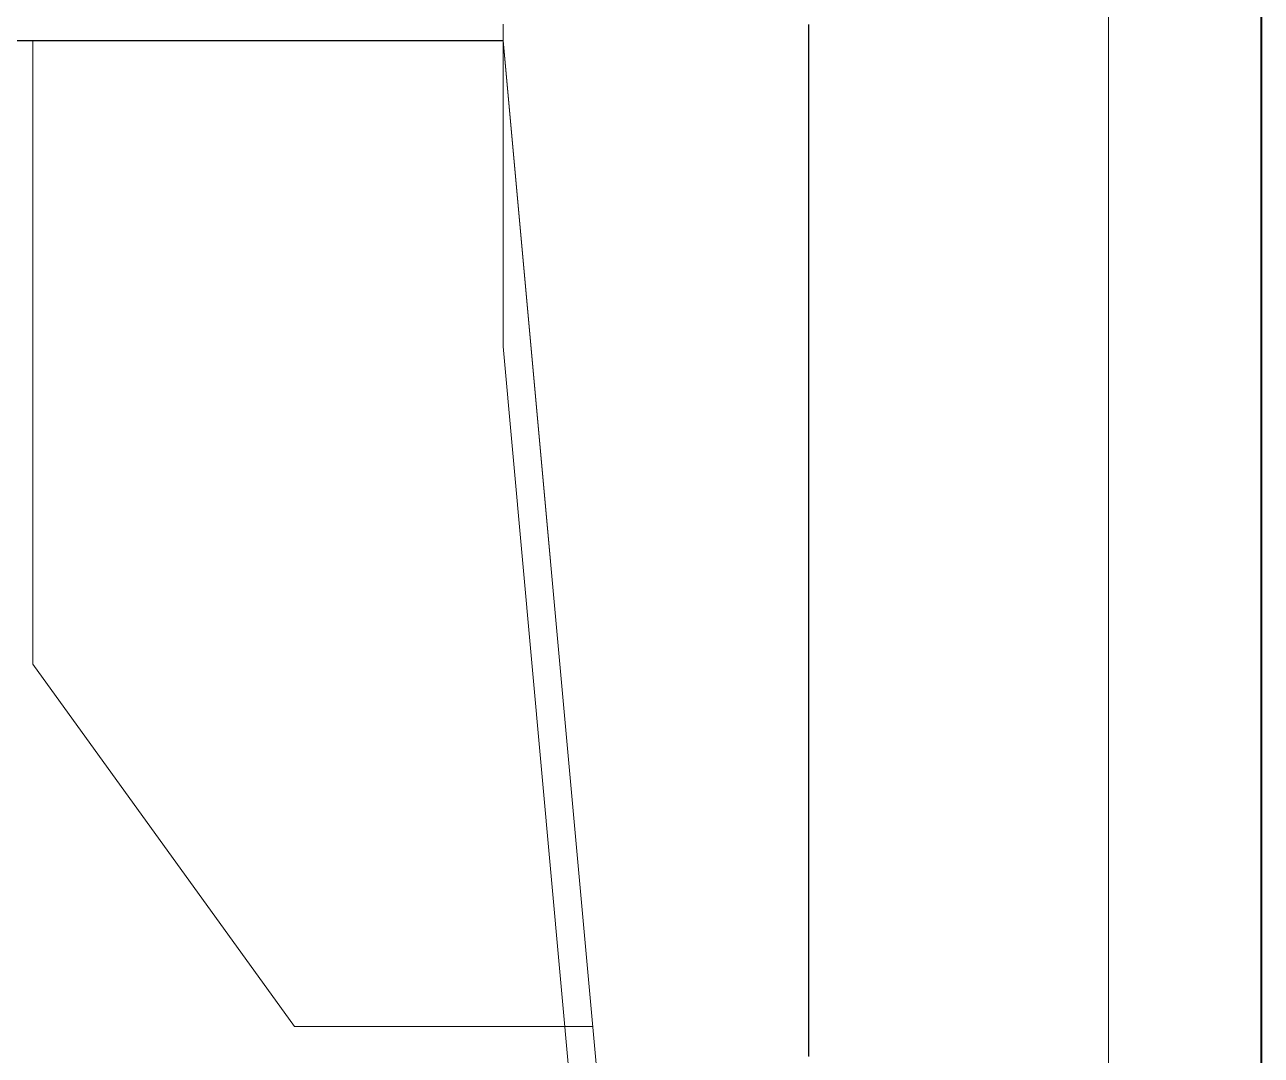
# Model space of a CAD drawing. Extents: x 65572 to 72871, y 30718 to 33858.
# Drawn here: x 65706.455 to 65710.501, y 32290.42 to 32293.792 of the extents above; entities that cross this region are included whole.
import ezdxf

# ---------------------------------------------------------------- set-up
doc = ezdxf.new("R2010")
doc.units = 0
doc.header["$LTSCALE"] = 0.5
doc.header["$MEASUREMENT"] = 0
for name, color, linetype, lineweight in [('Framing', 142, 'CONTINUOUS', 13), ('Layout', 154, 'CONTINUOUS', 5), ('Structure', 7, 'CONTINUOUS', 40)]:
    doc.layers.add(name, color=color, linetype=linetype, lineweight=lineweight)

msp = doc.modelspace()

# ---------------------------------------------------------------- linework, layer by layer
at = {"layer": 'Framing'}
msp.add_line((65710.00134, 32435.914212), (65710.00134, 32239.968035), dxfattribs=at)
at = {"layer": 'Layout', "linetype": 'ByBlock'}
for p, q in [((65708.020239, 32293.739881), (65682.992557, 32293.739881)), ((65708.020239, 32293.740525), (65683.000616, 32293.740525)), ((65706.48091, 32291.699743), (65706.48091, 32293.739881)), ((65708.020239, 32293.740525), (65709.019922, 32282.744013)), ((65709.020244, 32282.739827), (65708.020239, 32293.739881)), ((65708.020239, 32292.738824), (65709.019922, 32281.742312)), ((65707.33703, 32290.514346), (65706.48091, 32291.699743)), ((65708.31347, 32290.514346), (65707.33703, 32290.514346))]:
    msp.add_line(p, q, dxfattribs=at)
for points in [[(65708.020239, 32293.794141), (65708.020239, 32293.789777), (65708.020239, 32293.785414), (65708.020239, 32293.78105), (65708.020239, 32293.776686), (65708.020239, 32293.772322), (65708.020239, 32293.767959), (65708.020239, 32293.763595), (65708.020239, 32293.759231), (65708.020239, 32293.754867), (65708.020239, 32293.750504), (65708.020239, 32293.74614), (65708.020239, 32293.741776), (65708.020239, 32293.737412), (65708.020239, 32293.733048), (65708.020239, 32293.728685), (65708.020239, 32293.724321), (65708.020239, 32293.719957), (65708.020239, 32293.715593), (65708.020239, 32293.71123), (65708.020239, 32293.706866), (65708.020239, 32293.702502), (65708.020239, 32293.698138), (65708.020239, 32293.693775), (65708.020239, 32293.689411), (65708.020239, 32293.685047), (65708.020239, 32293.680683), (65708.020239, 32293.676319), (65708.020239, 32293.671956), (65708.020239, 32293.667592), (65708.020239, 32293.663228), (65708.020239, 32293.658864), (65708.020239, 32293.654501), (65708.020239, 32293.650137), (65708.020239, 32293.646699), (65708.020239, 32293.643416), (65708.020239, 32293.640133), (65708.020239, 32293.636849), (65708.020239, 32293.633566), (65708.020239, 32293.630283), (65708.020239, 32293.626999), (65708.020239, 32293.623716), (65708.020239, 32293.620433), (65708.020239, 32293.617149), (65708.020239, 32293.613866), (65708.020239, 32293.610583), (65708.020239, 32293.607299), (65708.020239, 32293.604016), (65708.020239, 32293.600733), (65708.020239, 32293.597449), (65708.020239, 32293.594166), (65708.020239, 32293.590883), (65708.020239, 32293.587599), (65708.020239, 32293.584316), (65708.020239, 32293.581033), (65708.020239, 32293.577749), (65708.020239, 32293.574466), (65708.020239, 32293.571183), (65708.020239, 32293.567899), (65708.020239, 32293.564616), (65708.020239, 32293.561333), (65708.020239, 32293.558049), (65708.020239, 32293.554766), (65708.020239, 32293.551483), (65708.020239, 32293.548199), (65708.020239, 32293.544916), (65708.020239, 32293.541633), (65708.020239, 32293.538349), (65708.020239, 32293.535066), (65708.020239, 32293.531783), (65708.020239, 32293.529211), (65708.020239, 32293.527173), (65708.020239, 32293.525134), (65708.020239, 32293.523096), (65708.020239, 32293.521058), (65708.020239, 32293.51902), (65708.020239, 32293.516981), (65708.020239, 32293.514943), (65708.020239, 32293.512905), (65708.020239, 32293.510866), (65708.020239, 32293.508828), (65708.020239, 32293.50679), (65708.020239, 32293.504752), (65708.020239, 32293.502713), (65708.020239, 32293.500675), (65708.020239, 32293.498637), (65708.020239, 32293.496599), (65708.020239, 32293.49456), (65708.020239, 32293.492522), (65708.020239, 32293.490484), (65708.020239, 32293.488446), (65708.020239, 32293.486407), (65708.020239, 32293.484369), (65708.020239, 32293.482331), (65708.020239, 32293.480293), (65708.020239, 32293.478254), (65708.020239, 32293.476216), (65708.020239, 32293.474178), (65708.020239, 32293.47214), (65708.020239, 32293.470101), (65708.020239, 32293.468063), (65708.020239, 32293.466025), (65708.020239, 32293.463987), (65708.020239, 32293.461948), (65708.020239, 32293.45991), (65708.020239, 32293.457872), (65708.020239, 32293.456219), (65708.020239, 32293.455528), (65708.020239, 32293.454837), (65708.020239, 32293.454146), (65708.020239, 32293.453455), (65708.020239, 32293.452764), (65708.020239, 32293.452073), (65708.020239, 32293.451382), (65708.020239, 32293.450691), (65708.020239, 32293.45), (65708.020239, 32293.449309), (65708.020239, 32293.448618), (65708.020239, 32293.447927), (65708.020239, 32293.447236), (65708.020239, 32293.446545), (65708.020239, 32293.445854), (65708.020239, 32293.445163), (65708.020239, 32293.444472), (65708.020239, 32293.443781), (65708.020239, 32293.44309), (65708.020239, 32293.442399), (65708.020239, 32293.441708), (65708.020239, 32293.441017), (65708.020239, 32293.440326), (65708.020239, 32293.439635), (65708.020239, 32293.438944), (65708.020239, 32293.438254), (65708.020239, 32293.437563), (65708.020239, 32293.436872), (65708.020239, 32293.436181), (65708.020239, 32293.43549), (65708.020239, 32293.434799), (65708.020239, 32293.434108), (65708.020239, 32293.433417), (65708.020239, 32293.432726), (65708.020239, 32293.432035), (65708.020239, 32293.431344)], [(65708.020239, 32293.740525), (65708.020239, 32293.741214), (65708.020239, 32293.741904), (65708.020239, 32293.742593), (65708.020239, 32293.743282), (65708.020239, 32293.743972), (65708.020239, 32293.744661), (65708.020239, 32293.74535), (65708.020239, 32293.74604), (65708.020239, 32293.746729), (65708.020239, 32293.747419), (65708.020239, 32293.748108), (65708.020239, 32293.748797), (65708.020239, 32293.749487), (65708.020239, 32293.750176), (65708.020239, 32293.750866), (65708.020239, 32293.751555), (65708.020239, 32293.752244), (65708.020239, 32293.752934), (65708.020239, 32293.753623), (65708.020239, 32293.754312), (65708.020239, 32293.755002), (65708.020239, 32293.755691), (65708.020239, 32293.756381), (65708.020239, 32293.75707), (65708.020239, 32293.757759), (65708.020239, 32293.758449), (65708.020239, 32293.759138), (65708.020239, 32293.759828), (65708.020239, 32293.760517), (65708.020239, 32293.761206), (65708.020239, 32293.761896), (65708.020239, 32293.762585), (65708.020239, 32293.763275), (65708.020239, 32293.763964), (65708.020239, 32293.764653), (65708.020239, 32293.765343), (65708.020239, 32293.766896), (65708.020239, 32293.76893), (65708.020239, 32293.770963), (65708.020239, 32293.772997), (65708.020239, 32293.775031), (65708.020239, 32293.777064), (65708.020239, 32293.779098), (65708.020239, 32293.781131), (65708.020239, 32293.783165), (65708.020239, 32293.785199), (65708.020239, 32293.787232), (65708.020239, 32293.789266), (65708.020239, 32293.791299), (65708.020239, 32293.793333)], [(65709.019922, 32290.417311), (65709.019922, 32290.423133), (65709.019922, 32290.428955), (65709.019922, 32290.434777), (65709.019922, 32290.440599), (65709.019922, 32290.446421), (65709.019922, 32290.452244), (65709.019922, 32290.458066), (65709.019922, 32290.463888), (65709.019922, 32290.46971), (65709.019922, 32290.475532), (65709.019922, 32290.481354), (65709.019922, 32290.487176), (65709.019922, 32290.492999), (65709.019922, 32290.498821), (65709.019922, 32290.504643), (65709.019922, 32290.510465), (65709.019922, 32290.516287), (65709.019922, 32290.522109), (65709.019922, 32290.527932), (65709.019922, 32290.533754), (65709.019922, 32290.539576), (65709.019922, 32290.545398), (65709.019922, 32290.55122), (65709.019922, 32290.557042), (65709.019922, 32290.562864), (65709.019922, 32290.568687), (65709.019922, 32290.574509), (65709.019922, 32290.580331), (65709.019922, 32290.586153), (65709.019922, 32290.591975), (65709.019922, 32290.597797), (65709.019922, 32290.60362), (65709.019922, 32290.609442), (65709.019922, 32290.615264), (65709.019922, 32290.621086), (65709.019922, 32290.626908), (65709.019922, 32290.63273), (65709.019922, 32290.638553), (65709.019922, 32290.644375), (65709.019922, 32290.650197), (65709.019922, 32290.656019), (65709.019922, 32290.661841), (65709.019922, 32290.667663), (65709.019922, 32290.673485), (65709.019922, 32290.679308), (65709.019922, 32290.68513), (65709.019922, 32290.690952), (65709.019922, 32290.696774), (65709.019922, 32290.702596), (65709.019922, 32290.708418), (65709.019922, 32290.714241), (65709.019922, 32290.720063), (65709.019922, 32290.725885), (65709.019922, 32290.731707), (65709.019922, 32290.737529), (65709.019922, 32290.743351), (65709.019922, 32290.749174), (65709.019922, 32290.754996), (65709.019922, 32290.760818), (65709.019922, 32290.76664), (65709.019922, 32290.772462), (65709.019922, 32290.778284), (65709.019922, 32290.784106), (65709.019922, 32290.789929), (65709.019922, 32290.795751), (65709.019922, 32290.801573), (65709.019922, 32290.807395), (65709.019922, 32290.813217), (65709.019922, 32290.819039), (65709.019922, 32290.824862), (65709.019922, 32290.830684), (65709.019922, 32290.836506), (65709.019922, 32290.842328), (65709.019922, 32290.84815), (65709.019922, 32290.853972), (65709.019922, 32290.859795), (65709.019922, 32290.865617), (65709.019922, 32290.871439), (65709.019922, 32290.877261), (65709.019922, 32290.883083), (65709.019922, 32290.888905), (65709.019922, 32290.894727), (65709.019922, 32290.90055), (65709.019922, 32290.906372), (65709.019922, 32290.912194), (65709.019922, 32290.918016), (65709.019922, 32290.923838), (65709.019922, 32290.92966), (65709.019922, 32290.935483), (65709.019922, 32290.941305), (65709.019922, 32290.947127), (65709.019922, 32290.952949), (65709.019922, 32290.958771), (65709.019922, 32290.964593), (65709.019922, 32290.970415), (65709.019922, 32290.976238), (65709.019922, 32290.98206), (65709.019922, 32290.987882), (65709.019922, 32290.993704), (65709.019922, 32290.999526), (65709.019922, 32291.005348), (65709.019922, 32291.011171), (65709.019922, 32291.016993), (65709.019922, 32291.022815), (65709.019922, 32291.028637), (65709.019922, 32291.034459), (65709.019922, 32291.040281), (65709.019922, 32291.046104), (65709.019922, 32291.051926), (65709.019922, 32291.057748), (65709.019922, 32291.06357), (65709.019922, 32291.069392), (65709.019922, 32291.075214), (65709.019922, 32291.081036), (65709.019922, 32291.086859), (65709.019922, 32291.092681), (65709.019922, 32291.098503), (65709.019922, 32291.104325), (65709.019922, 32291.110147), (65709.019922, 32291.115969), (65709.019922, 32291.121792), (65709.019922, 32291.127614), (65709.019922, 32291.133436), (65709.019922, 32291.139258), (65709.019922, 32291.14508), (65709.019922, 32291.150902), (65709.019922, 32291.156725), (65709.019922, 32291.162547), (65709.019922, 32291.168369), (65709.019922, 32291.174191), (65709.019922, 32291.180013), (65709.019922, 32291.185835), (65709.019922, 32291.191657), (65709.019922, 32291.19748), (65709.019922, 32291.203302), (65709.019922, 32291.209124), (65709.019922, 32291.214946), (65709.019922, 32291.220768), (65709.019922, 32291.22659), (65709.019922, 32291.232413), (65709.019922, 32291.238235), (65709.019922, 32291.244057), (65709.019922, 32291.249879), (65709.019922, 32291.255701), (65709.019922, 32291.261523), (65709.019922, 32291.267345), (65709.019922, 32291.273168), (65709.019922, 32291.27899), (65709.019922, 32291.284812), (65709.019922, 32291.290634), (65709.019922, 32291.296456), (65709.019922, 32291.302278), (65709.019922, 32291.308101), (65709.019922, 32291.313923), (65709.019922, 32291.319745), (65709.019922, 32291.325567), (65709.019922, 32291.331389), (65709.019922, 32291.337211), (65709.019922, 32291.343034), (65709.019922, 32291.348856), (65709.019922, 32291.354678), (65709.019922, 32291.3605), (65709.019922, 32291.366322), (65709.019922, 32291.372144), (65709.019922, 32291.377966), (65709.019922, 32291.383789), (65709.019922, 32291.389611), (65709.019922, 32291.395433), (65709.019922, 32291.401255), (65709.019922, 32291.407077), (65709.019922, 32291.412899), (65709.019922, 32291.418722), (65709.019922, 32291.424544), (65709.019922, 32291.430366), (65709.019922, 32291.436188), (65709.019922, 32291.44201), (65709.019922, 32291.447832), (65709.019922, 32291.453655), (65709.019922, 32291.459477), (65709.019922, 32291.465299), (65709.019922, 32291.471121), (65709.019922, 32291.476943), (65709.019922, 32291.482765), (65709.019922, 32291.488587), (65709.019922, 32291.49441), (65709.019922, 32291.500232), (65709.019922, 32291.506054), (65709.019922, 32291.511876), (65709.019922, 32291.517698), (65709.019922, 32291.52352), (65709.019922, 32291.529343), (65709.019922, 32291.535165), (65709.019922, 32291.540987), (65709.019922, 32291.546809), (65709.019922, 32291.552631), (65709.019922, 32291.558453), (65709.019922, 32291.564276), (65709.019922, 32291.570098), (65709.019922, 32291.57592), (65709.019922, 32291.581742), (65709.019922, 32291.587564), (65709.019922, 32291.593386), (65709.019922, 32291.599208), (65709.019922, 32291.605031), (65709.019922, 32291.610853), (65709.019922, 32291.616675), (65709.019922, 32291.622497), (65709.019922, 32291.628319), (65709.019922, 32291.634141), (65709.019922, 32291.639964), (65709.019922, 32291.645786), (65709.019922, 32291.651608), (65709.019922, 32291.65743), (65709.019922, 32291.663252), (65709.019922, 32291.669074), (65709.019922, 32291.674896), (65709.019922, 32291.680719), (65709.019922, 32291.686541), (65709.019922, 32291.692363), (65709.019922, 32291.698185), (65709.019922, 32291.704007), (65709.019922, 32291.709829), (65709.019922, 32291.715652), (65709.019922, 32291.721474), (65709.019922, 32291.727296), (65709.019922, 32291.733118), (65709.019922, 32291.73894), (65709.019922, 32291.744762), (65709.019922, 32291.750585), (65709.019922, 32291.756407), (65709.019922, 32291.762229), (65709.019922, 32291.768051), (65709.019922, 32291.773873), (65709.019922, 32291.779695), (65709.019922, 32291.785517), (65709.019922, 32291.79134), (65709.019922, 32291.797162), (65709.019922, 32291.802984), (65709.019922, 32291.808806), (65709.019922, 32291.814628), (65709.019922, 32291.82045), (65709.019922, 32291.826273), (65709.019922, 32291.832095), (65709.019922, 32291.837917), (65709.019922, 32291.843739), (65709.019922, 32291.849561), (65709.019922, 32291.855383), (65709.019922, 32291.861206), (65709.019922, 32291.867028), (65709.019922, 32291.87285), (65709.019922, 32291.878672), (65709.019922, 32291.884494), (65709.019922, 32291.890316), (65709.019922, 32291.896138), (65709.019922, 32291.901961), (65709.019922, 32291.907783), (65709.019922, 32291.913605), (65709.019922, 32291.919427), (65709.019922, 32291.925249), (65709.019922, 32291.931071), (65709.019922, 32291.936894), (65709.019922, 32291.942716), (65709.019922, 32291.948538), (65709.019922, 32291.95436), (65709.019922, 32291.960182), (65709.019922, 32291.966004), (65709.019922, 32291.971827), (65709.019922, 32291.977649), (65709.019922, 32291.983471), (65709.019922, 32291.989293), (65709.019922, 32291.995115), (65709.019922, 32292.000937), (65709.019922, 32292.006759), (65709.019922, 32292.012582), (65709.019922, 32292.018404), (65709.019922, 32292.024226), (65709.019922, 32292.030048), (65709.019922, 32292.03587), (65709.019922, 32292.041692), (65709.019922, 32292.047515), (65709.019922, 32292.053337), (65709.019922, 32292.059159), (65709.019922, 32292.064981), (65709.019922, 32292.070803), (65709.019922, 32292.076933), (65709.019922, 32292.083062), (65709.019922, 32292.089192), (65709.019922, 32292.095321), (65709.019922, 32292.101451), (65709.019922, 32292.10758), (65709.019922, 32292.11371), (65709.019922, 32292.119839), (65709.019922, 32292.125969), (65709.019922, 32292.132098), (65709.019922, 32292.138228), (65709.019922, 32292.144357), (65709.019922, 32292.150487), (65709.019922, 32292.156616), (65709.019922, 32292.162746), (65709.019922, 32292.168875), (65709.019922, 32292.175005), (65709.019922, 32292.181134), (65709.019922, 32292.187264), (65709.019922, 32292.193394), (65709.019922, 32292.199523), (65709.019922, 32292.205653), (65709.019922, 32292.211782), (65709.019922, 32292.217912), (65709.019922, 32292.224041), (65709.019922, 32292.230171), (65709.019922, 32292.2363), (65709.019922, 32292.24243), (65709.019922, 32292.248559), (65709.019922, 32292.254689), (65709.019922, 32292.260818), (65709.019922, 32292.266948), (65709.019922, 32292.273077), (65709.019922, 32292.279207), (65709.019922, 32292.285336), (65709.019922, 32292.291466), (65709.019922, 32292.297595), (65709.019922, 32292.303725), (65709.019922, 32292.309854), (65709.019922, 32292.315984), (65709.019922, 32292.322113), (65709.019922, 32292.328243), (65709.019922, 32292.334372), (65709.019922, 32292.340502), (65709.019922, 32292.346631), (65709.019922, 32292.352761), (65709.019922, 32292.35889), (65709.019922, 32292.36502), (65709.019922, 32292.371149), (65709.019922, 32292.377279), (65709.019922, 32292.383409), (65709.019922, 32292.389538), (65709.019922, 32292.395668), (65709.019922, 32292.401797), (65709.019922, 32292.407927), (65709.019922, 32292.414056), (65709.019922, 32292.420186), (65709.019922, 32292.426315), (65709.019922, 32292.432445), (65709.019922, 32292.438574), (65709.019922, 32292.444704), (65709.019922, 32292.450833), (65709.019922, 32292.456963), (65709.019922, 32292.463092), (65709.019922, 32292.469222), (65709.019922, 32292.475351), (65709.019922, 32292.481481), (65709.019922, 32292.48761), (65709.019922, 32292.49374), (65709.019922, 32292.499869), (65709.019922, 32292.505999), (65709.019922, 32292.512128), (65709.019922, 32292.518258), (65709.019922, 32292.524387), (65709.019922, 32292.530517), (65709.019922, 32292.536646), (65709.019922, 32292.542776), (65709.019922, 32292.548905), (65709.019922, 32292.555035), (65709.019922, 32292.561165), (65709.019922, 32292.567294), (65709.019922, 32292.573424), (65709.019922, 32292.579553), (65709.019922, 32292.585683), (65709.019922, 32292.591812), (65709.019922, 32292.597942), (65709.019922, 32292.604071), (65709.019922, 32292.610201), (65709.019922, 32292.61633), (65709.019922, 32292.62246), (65709.019922, 32292.628589), (65709.019922, 32292.634719), (65709.019922, 32292.640848), (65709.019922, 32292.646978), (65709.019922, 32292.653107), (65709.019922, 32292.659237), (65709.019922, 32292.665366), (65709.019922, 32292.671496), (65709.019922, 32292.677625), (65709.019922, 32292.683755), (65709.019922, 32292.689884), (65709.019922, 32292.696014), (65709.019922, 32292.702143), (65709.019922, 32292.708273), (65709.019922, 32292.714402), (65709.019922, 32292.720532), (65709.019922, 32292.726661), (65709.019922, 32292.732791), (65709.019922, 32292.73892), (65709.019922, 32292.74505), (65709.019922, 32292.75118), (65709.019922, 32292.757309), (65709.019922, 32292.763439), (65709.019922, 32292.769568), (65709.019922, 32292.775698), (65709.019922, 32292.781827), (65709.019922, 32292.787957), (65709.019922, 32292.794086), (65709.019922, 32292.800216), (65709.019922, 32292.806345), (65709.019922, 32292.812475), (65709.019922, 32292.818604), (65709.019922, 32292.824734), (65709.019922, 32292.830863), (65709.019922, 32292.836993), (65709.019922, 32292.843122), (65709.019922, 32292.849252), (65709.019922, 32292.855381), (65709.019922, 32292.861511), (65709.019922, 32292.86764), (65709.019922, 32292.87377), (65709.019922, 32292.879899), (65709.019922, 32292.886029), (65709.019922, 32292.892158), (65709.019922, 32292.898288), (65709.019922, 32292.904417), (65709.019922, 32292.910547), (65709.019922, 32292.916676), (65709.019922, 32292.922806), (65709.019922, 32292.928935), (65709.019922, 32292.935065), (65709.019922, 32292.941195), (65709.019922, 32292.947324), (65709.019922, 32292.953454), (65709.019922, 32292.959583), (65709.019922, 32292.965713), (65709.019922, 32292.971842), (65709.019922, 32292.977972), (65709.019922, 32292.984101), (65709.019922, 32292.990231), (65709.019922, 32292.99636), (65709.019922, 32293.00249), (65709.019922, 32293.008619), (65709.019922, 32293.014749), (65709.019922, 32293.020878), (65709.019922, 32293.027008), (65709.019922, 32293.033137), (65709.019922, 32293.039267), (65709.019922, 32293.045396), (65709.019922, 32293.051526), (65709.019922, 32293.057655), (65709.019922, 32293.063785), (65709.019922, 32293.069914), (65709.019922, 32293.076044), (65709.019922, 32293.082173), (65709.019922, 32293.088303), (65709.019922, 32293.094432), (65709.019922, 32293.100562), (65709.019922, 32293.106691), (65709.019922, 32293.112821), (65709.019922, 32293.118951), (65709.019922, 32293.12508), (65709.019922, 32293.13121), (65709.019922, 32293.137339), (65709.019922, 32293.143469), (65709.019922, 32293.149598), (65709.019922, 32293.155728), (65709.019922, 32293.161857), (65709.019922, 32293.167987), (65709.019922, 32293.174116), (65709.019922, 32293.180246), (65709.019922, 32293.186375), (65709.019922, 32293.192505), (65709.019922, 32293.198634), (65709.019922, 32293.204764), (65709.019922, 32293.210893), (65709.019922, 32293.217023), (65709.019922, 32293.223152), (65709.019922, 32293.229282), (65709.019922, 32293.235411), (65709.019922, 32293.241541), (65709.019922, 32293.24767), (65709.019922, 32293.2538), (65709.019922, 32293.259929), (65709.019922, 32293.266059), (65709.019922, 32293.272188), (65709.019922, 32293.278318), (65709.019922, 32293.284447), (65709.019922, 32293.290577), (65709.019922, 32293.296706), (65709.019922, 32293.302836), (65709.019922, 32293.308966), (65709.019922, 32293.315095), (65709.019922, 32293.321225), (65709.019922, 32293.327354), (65709.019922, 32293.333484), (65709.019922, 32293.339613), (65709.019922, 32293.345743), (65709.019922, 32293.351872), (65709.019922, 32293.358002), (65709.019922, 32293.364131), (65709.019922, 32293.370261), (65709.019922, 32293.37639), (65709.019922, 32293.38252), (65709.019922, 32293.388649), (65709.019922, 32293.394779), (65709.019922, 32293.400908), (65709.019922, 32293.407038), (65709.019922, 32293.413167), (65709.019922, 32293.419297), (65709.019922, 32293.425426), (65709.019922, 32293.431556), (65709.019922, 32293.437685), (65709.019922, 32293.443815), (65709.019922, 32293.449944), (65709.019922, 32293.456074), (65709.019922, 32293.462203), (65709.019922, 32293.468333), (65709.019922, 32293.474462), (65709.019922, 32293.480592), (65709.019922, 32293.486722), (65709.019922, 32293.492851), (65709.019922, 32293.498981), (65709.019922, 32293.50511), (65709.019922, 32293.51124), (65709.019922, 32293.517369), (65709.019922, 32293.523499), (65709.019922, 32293.529628), (65709.019922, 32293.535758), (65709.019922, 32293.541887), (65709.019922, 32293.548017), (65709.019922, 32293.554146), (65709.019922, 32293.560276), (65709.019922, 32293.566405), (65709.019922, 32293.572535), (65709.019922, 32293.578664), (65709.019922, 32293.584794), (65709.019922, 32293.590923), (65709.019922, 32293.597053), (65709.019922, 32293.603182), (65709.019922, 32293.609312), (65709.019922, 32293.615441), (65709.019922, 32293.621571), (65709.019922, 32293.6277), (65709.019922, 32293.63383), (65709.019922, 32293.639959), (65709.019922, 32293.646089), (65709.019922, 32293.652218), (65709.019922, 32293.658348), (65709.019922, 32293.664477), (65709.019922, 32293.670607), (65709.019922, 32293.676737), (65709.019922, 32293.682866), (65709.019922, 32293.688996), (65709.019922, 32293.695125), (65709.019922, 32293.701255), (65709.019922, 32293.707384), (65709.019922, 32293.713514), (65709.019922, 32293.719643), (65709.019922, 32293.725773), (65709.019922, 32293.731902), (65709.019922, 32293.738032), (65709.019922, 32293.744161), (65709.019922, 32293.750291), (65709.019922, 32293.75642), (65709.019922, 32293.76255), (65709.019922, 32293.768679), (65709.019922, 32293.774809), (65709.019922, 32293.780938), (65709.019922, 32293.787068), (65709.019922, 32293.793197)], [(65708.020239, 32292.738824), (65708.020239, 32292.73917), (65708.020239, 32292.739516), (65708.020239, 32292.739862), (65708.020239, 32292.740208), (65708.020239, 32292.740554), (65708.020239, 32292.7409), (65708.020239, 32292.741246), (65708.020239, 32292.741592), (65708.020239, 32292.741938), (65708.020239, 32292.742284), (65708.020239, 32292.74263), (65708.020239, 32292.742976), (65708.020239, 32292.743322), (65708.020239, 32292.743668), (65708.020239, 32292.744014), (65708.020239, 32292.74436), (65708.020239, 32292.744706), (65708.020239, 32292.745052), (65708.020239, 32292.745938), (65708.020239, 32292.746972), (65708.020239, 32292.748005), (65708.020239, 32292.749039), (65708.020239, 32292.750073), (65708.020239, 32292.751106), (65708.020239, 32292.75214), (65708.020239, 32292.753173), (65708.020239, 32292.754207), (65708.020239, 32292.755241), (65708.020239, 32292.756274), (65708.020239, 32292.757308), (65708.020239, 32292.758341), (65708.020239, 32292.759375), (65708.020239, 32292.760409), (65708.020239, 32292.761442), (65708.020239, 32292.762476), (65708.020239, 32292.763509), (65708.020239, 32292.764929), (65708.020239, 32292.766637), (65708.020239, 32292.768345), (65708.020239, 32292.770053), (65708.020239, 32292.771761), (65708.020239, 32292.773469), (65708.020239, 32292.775178), (65708.020239, 32292.776886), (65708.020239, 32292.778594), (65708.020239, 32292.780302), (65708.020239, 32292.78201), (65708.020239, 32292.783719), (65708.020239, 32292.785427), (65708.020239, 32292.787135), (65708.020239, 32292.788843), (65708.020239, 32292.790551), (65708.020239, 32292.79226), (65708.020239, 32292.793968), (65708.020239, 32292.795909), (65708.020239, 32292.79827), (65708.020239, 32292.800632), (65708.020239, 32292.802993), (65708.020239, 32292.805354), (65708.020239, 32292.807715), (65708.020239, 32292.810077), (65708.020239, 32292.812438), (65708.020239, 32292.814799), (65708.020239, 32292.81716), (65708.020239, 32292.819522), (65708.020239, 32292.821883), (65708.020239, 32292.824244), (65708.020239, 32292.826605), (65708.020239, 32292.828966), (65708.020239, 32292.831328), (65708.020239, 32292.833689), (65708.020239, 32292.83605), (65708.020239, 32292.8385), (65708.020239, 32292.841485), (65708.020239, 32292.84447), (65708.020239, 32292.847454), (65708.020239, 32292.850439), (65708.020239, 32292.853423), (65708.020239, 32292.856408), (65708.020239, 32292.859392), (65708.020239, 32292.862377), (65708.020239, 32292.865361), (65708.020239, 32292.868346), (65708.020239, 32292.87133), (65708.020239, 32292.874315), (65708.020239, 32292.877299), (65708.020239, 32292.880284), (65708.020239, 32292.883268), (65708.020239, 32292.886253), (65708.020239, 32292.889237), (65708.020239, 32292.892222), (65708.020239, 32292.89575), (65708.020239, 32292.89932), (65708.020239, 32292.90289), (65708.020239, 32292.906461), (65708.020239, 32292.910031), (65708.020239, 32292.913601), (65708.020239, 32292.917171), (65708.020239, 32292.920741), (65708.020239, 32292.924311), (65708.020239, 32292.927882), (65708.020239, 32292.931452), (65708.020239, 32292.935022), (65708.020239, 32292.938592), (65708.020239, 32292.942162), (65708.020239, 32292.945732), (65708.020239, 32292.949303), (65708.020239, 32292.952873), (65708.020239, 32292.956443), (65708.020239, 32292.960399), (65708.020239, 32292.96451), (65708.020239, 32292.968621), (65708.020239, 32292.972732), (65708.020239, 32292.976842), (65708.020239, 32292.980953), (65708.020239, 32292.985064), (65708.020239, 32292.989175), (65708.020239, 32292.993286), (65708.020239, 32292.997396), (65708.020239, 32293.001507), (65708.020239, 32293.005618), (65708.020239, 32293.009729), (65708.020239, 32293.01384), (65708.020239, 32293.01795), (65708.020239, 32293.022061), (65708.020239, 32293.026172), (65708.020239, 32293.030283), (65708.020239, 32293.034638), (65708.020239, 32293.039238), (65708.020239, 32293.043837), (65708.020239, 32293.048437), (65708.020239, 32293.053036), (65708.020239, 32293.057636), (65708.020239, 32293.062236), (65708.020239, 32293.066835), (65708.020239, 32293.071435), (65708.020239, 32293.076034), (65708.020239, 32293.080634), (65708.020239, 32293.085234), (65708.020239, 32293.089833), (65708.020239, 32293.094433), (65708.020239, 32293.099033), (65708.020239, 32293.103632), (65708.020239, 32293.108232), (65708.020239, 32293.112831), (65708.020239, 32293.117554), (65708.020239, 32293.122584), (65708.020239, 32293.127615), (65708.020239, 32293.132645), (65708.020239, 32293.137676), (65708.020239, 32293.142706), (65708.020239, 32293.147737), (65708.020239, 32293.152767), (65708.020239, 32293.157797), (65708.020239, 32293.162828), (65708.020239, 32293.167858), (65708.020239, 32293.172889), (65708.020239, 32293.177919), (65708.020239, 32293.18295), (65708.020239, 32293.18798), (65708.020239, 32293.19301), (65708.020239, 32293.198041), (65708.020239, 32293.203071), (65708.020239, 32293.208128), (65708.020239, 32293.213526), (65708.020239, 32293.218924), (65708.020239, 32293.224321), (65708.020239, 32293.229719), (65708.020239, 32293.235117), (65708.020239, 32293.240515), (65708.020239, 32293.245913), (65708.020239, 32293.251311), (65708.020239, 32293.256708), (65708.020239, 32293.262106), (65708.020239, 32293.267504), (65708.020239, 32293.272902), (65708.020239, 32293.2783), (65708.020239, 32293.283697), (65708.020239, 32293.289095), (65708.020239, 32293.294493), (65708.020239, 32293.299891), (65708.020239, 32293.305289), (65708.020239, 32293.310943), (65708.020239, 32293.31664), (65708.020239, 32293.322337), (65708.020239, 32293.328035), (65708.020239, 32293.333732), (65708.020239, 32293.339429), (65708.020239, 32293.345126), (65708.020239, 32293.350823), (65708.020239, 32293.35652), (65708.020239, 32293.362218), (65708.020239, 32293.367915), (65708.020239, 32293.373612), (65708.020239, 32293.379309), (65708.020239, 32293.385006), (65708.020239, 32293.390703), (65708.020239, 32293.3964), (65708.020239, 32293.402098), (65708.020239, 32293.407795), (65708.020239, 32293.413638), (65708.020239, 32293.419563), (65708.020239, 32293.425488), (65708.020239, 32293.431412), (65708.020239, 32293.437337), (65708.020239, 32293.443262), (65708.020239, 32293.449186), (65708.020239, 32293.455111), (65708.020239, 32293.461036), (65708.020239, 32293.46696), (65708.020239, 32293.472885), (65708.020239, 32293.47881), (65708.020239, 32293.484734), (65708.020239, 32293.490659), (65708.020239, 32293.496584), (65708.020239, 32293.502508), (65708.020239, 32293.508433), (65708.020239, 32293.514358), (65708.020239, 32293.520348), (65708.020239, 32293.526425), (65708.020239, 32293.532503), (65708.020239, 32293.53858), (65708.020239, 32293.544658), (65708.020239, 32293.550735), (65708.020239, 32293.556813), (65708.020239, 32293.56289), (65708.020239, 32293.568968), (65708.020239, 32293.575045), (65708.020239, 32293.581123), (65708.020239, 32293.5872), (65708.020239, 32293.593278), (65708.020239, 32293.599355), (65708.020239, 32293.605432), (65708.020239, 32293.61151), (65708.020239, 32293.617587), (65708.020239, 32293.623665), (65708.020239, 32293.629759), (65708.020239, 32293.635912), (65708.020239, 32293.642066), (65708.020239, 32293.64822), (65708.020239, 32293.654373), (65708.020239, 32293.660527), (65708.020239, 32293.666681), (65708.020239, 32293.672834), (65708.020239, 32293.678988), (65708.020239, 32293.685142), (65708.020239, 32293.691295), (65708.020239, 32293.697449), (65708.020239, 32293.703603), (65708.020239, 32293.709756), (65708.020239, 32293.71591), (65708.020239, 32293.722064), (65708.020239, 32293.728217), (65708.020239, 32293.734371), (65708.020239, 32293.740525)]]:
    msp.add_lwpolyline(points, dxfattribs=at)
at = {"layer": 'Layout', "linetype": 'ByBlock', "flags": 128}
for points in [[(65708.020239, 32293.739881), (65708.020239, 32293.740572), (65708.020239, 32293.741263), (65708.020239, 32293.741954), (65708.020239, 32293.742645), (65708.020239, 32293.743336), (65708.020239, 32293.744027), (65708.020239, 32293.744718), (65708.020239, 32293.745408), (65708.020239, 32293.746099), (65708.020239, 32293.74679), (65708.020239, 32293.747481), (65708.020239, 32293.748172), (65708.020239, 32293.748863), (65708.020239, 32293.749554), (65708.020239, 32293.750245), (65708.020239, 32293.750936), (65708.020239, 32293.751627), (65708.020239, 32293.752318), (65708.020239, 32293.753009), (65708.020239, 32293.7537), (65708.020239, 32293.754391), (65708.020239, 32293.755082), (65708.020239, 32293.755773), (65708.020239, 32293.756464), (65708.020239, 32293.757155), (65708.020239, 32293.757846), (65708.020239, 32293.758537), (65708.020239, 32293.759228), (65708.020239, 32293.759919), (65708.020239, 32293.76061), (65708.020239, 32293.761301), (65708.020239, 32293.761992), (65708.020239, 32293.762683), (65708.020239, 32293.763374), (65708.020239, 32293.764065), (65708.020239, 32293.764756), (65708.020239, 32293.766409), (65708.020239, 32293.768447), (65708.020239, 32293.770485), (65708.020239, 32293.772524), (65708.020239, 32293.774562), (65708.020239, 32293.7766), (65708.020239, 32293.778638), (65708.020239, 32293.780677), (65708.020239, 32293.782715), (65708.020239, 32293.784753), (65708.020239, 32293.786791), (65708.020239, 32293.78883), (65708.020239, 32293.790868), (65708.020239, 32293.792906)], [(65709.020244, 32290.415596), (65709.020244, 32290.42142), (65709.020244, 32290.427244), (65709.020244, 32290.433068), (65709.020244, 32290.438892), (65709.020244, 32290.444716), (65709.020244, 32290.45054), (65709.020244, 32290.456364), (65709.020244, 32290.462188), (65709.020244, 32290.468012), (65709.020244, 32290.473836), (65709.020244, 32290.479661), (65709.020244, 32290.485485), (65709.020244, 32290.491309), (65709.020244, 32290.497133), (65709.020244, 32290.502957), (65709.020244, 32290.508781), (65709.020244, 32290.514605), (65709.020244, 32290.520429), (65709.020244, 32290.526253), (65709.020244, 32290.532077), (65709.020244, 32290.537901), (65709.020244, 32290.543725), (65709.020244, 32290.549549), (65709.020244, 32290.555373), (65709.020244, 32290.561197), (65709.020244, 32290.567021), (65709.020244, 32290.572845), (65709.020244, 32290.578669), (65709.020244, 32290.584493), (65709.020244, 32290.590317), (65709.020244, 32290.596141), (65709.020244, 32290.601965), (65709.020244, 32290.607789), (65709.020244, 32290.613613), (65709.020244, 32290.619437), (65709.020244, 32290.625261), (65709.020244, 32290.631085), (65709.020244, 32290.636909), (65709.020244, 32290.642733), (65709.020244, 32290.648557), (65709.020244, 32290.654381), (65709.020244, 32290.660206), (65709.020244, 32290.66603), (65709.020244, 32290.671854), (65709.020244, 32290.677678), (65709.020244, 32290.683502), (65709.020244, 32290.689326), (65709.020244, 32290.69515), (65709.020244, 32290.700974), (65709.020244, 32290.706798), (65709.020244, 32290.712622), (65709.020244, 32290.718446), (65709.020244, 32290.72427), (65709.020244, 32290.730094), (65709.020244, 32290.735918), (65709.020244, 32290.741742), (65709.020244, 32290.747566), (65709.020244, 32290.75339), (65709.020244, 32290.759214), (65709.020244, 32290.765038), (65709.020244, 32290.770862), (65709.020244, 32290.776686), (65709.020244, 32290.78251), (65709.020244, 32290.788334), (65709.020244, 32290.794158), (65709.020244, 32290.799982), (65709.020244, 32290.805806), (65709.020244, 32290.81163), (65709.020244, 32290.817454), (65709.020244, 32290.823278), (65709.020244, 32290.829102), (65709.020244, 32290.834926), (65709.020244, 32290.840751), (65709.020244, 32290.846575), (65709.020244, 32290.852399), (65709.020244, 32290.858223), (65709.020244, 32290.864047), (65709.020244, 32290.869871), (65709.020244, 32290.875695), (65709.020244, 32290.881519), (65709.020244, 32290.887343), (65709.020244, 32290.893167), (65709.020244, 32290.898991), (65709.020244, 32290.904815), (65709.020244, 32290.910639), (65709.020244, 32290.916463), (65709.020244, 32290.922287), (65709.020244, 32290.928111), (65709.020244, 32290.933935), (65709.020244, 32290.939759), (65709.020244, 32290.945583), (65709.020244, 32290.951407), (65709.020244, 32290.957231), (65709.020244, 32290.963055), (65709.020244, 32290.968879), (65709.020244, 32290.974703), (65709.020244, 32290.980527), (65709.020244, 32290.986351), (65709.020244, 32290.992175), (65709.020244, 32290.997999), (65709.020244, 32291.003823), (65709.020244, 32291.009647), (65709.020244, 32291.015471), (65709.020244, 32291.021296), (65709.020244, 32291.02712), (65709.020244, 32291.032944), (65709.020244, 32291.038768), (65709.020244, 32291.044592), (65709.020244, 32291.050416), (65709.020244, 32291.05624), (65709.020244, 32291.062064), (65709.020244, 32291.067888), (65709.020244, 32291.073712), (65709.020244, 32291.079536), (65709.020244, 32291.08536), (65709.020244, 32291.091184), (65709.020244, 32291.097008), (65709.020244, 32291.102832), (65709.020244, 32291.108656), (65709.020244, 32291.11448), (65709.020244, 32291.120304), (65709.020244, 32291.126128), (65709.020244, 32291.131952), (65709.020244, 32291.137776), (65709.020244, 32291.1436), (65709.020244, 32291.149424), (65709.020244, 32291.155248), (65709.020244, 32291.161072), (65709.020244, 32291.166896), (65709.020244, 32291.17272), (65709.020244, 32291.178544), (65709.020244, 32291.184368), (65709.020244, 32291.190192), (65709.020244, 32291.196016), (65709.020244, 32291.201841), (65709.020244, 32291.207665), (65709.020244, 32291.213489), (65709.020244, 32291.219313), (65709.020244, 32291.225137), (65709.020244, 32291.230961), (65709.020244, 32291.236785), (65709.020244, 32291.242609), (65709.020244, 32291.248433), (65709.020244, 32291.254257), (65709.020244, 32291.260081), (65709.020244, 32291.265905), (65709.020244, 32291.271729), (65709.020244, 32291.277553), (65709.020244, 32291.283377), (65709.020244, 32291.289201), (65709.020244, 32291.295025), (65709.020244, 32291.300849), (65709.020244, 32291.306673), (65709.020244, 32291.312497), (65709.020244, 32291.318321), (65709.020244, 32291.324145), (65709.020244, 32291.329969), (65709.020244, 32291.335793), (65709.020244, 32291.341617), (65709.020244, 32291.347441), (65709.020244, 32291.353265), (65709.020244, 32291.359089), (65709.020244, 32291.364913), (65709.020244, 32291.370737), (65709.020244, 32291.376561), (65709.020244, 32291.382386), (65709.020244, 32291.38821), (65709.020244, 32291.394034), (65709.020244, 32291.399858), (65709.020244, 32291.405682), (65709.020244, 32291.411506), (65709.020244, 32291.41733), (65709.020244, 32291.423154), (65709.020244, 32291.428978), (65709.020244, 32291.434802), (65709.020244, 32291.440626), (65709.020244, 32291.44645), (65709.020244, 32291.452274), (65709.020244, 32291.458098), (65709.020244, 32291.463922), (65709.020244, 32291.469746), (65709.020244, 32291.47557), (65709.020244, 32291.481394), (65709.020244, 32291.487218), (65709.020244, 32291.493042), (65709.020244, 32291.498866), (65709.020244, 32291.50469), (65709.020244, 32291.510514), (65709.020244, 32291.516338), (65709.020244, 32291.522162), (65709.020244, 32291.527986), (65709.020244, 32291.53381), (65709.020244, 32291.539634), (65709.020244, 32291.545458), (65709.020244, 32291.551282), (65709.020244, 32291.557106), (65709.020244, 32291.562931), (65709.020244, 32291.568755), (65709.020244, 32291.574579), (65709.020244, 32291.580403), (65709.020244, 32291.586227), (65709.020244, 32291.592051), (65709.020244, 32291.597875), (65709.020244, 32291.603699), (65709.020244, 32291.609523), (65709.020244, 32291.615347), (65709.020244, 32291.621171), (65709.020244, 32291.626995), (65709.020244, 32291.632819), (65709.020244, 32291.638643), (65709.020244, 32291.644467), (65709.020244, 32291.650291), (65709.020244, 32291.656115), (65709.020244, 32291.661939), (65709.020244, 32291.667763), (65709.020244, 32291.673587), (65709.020244, 32291.679411), (65709.020244, 32291.685235), (65709.020244, 32291.691059), (65709.020244, 32291.696883), (65709.020244, 32291.702707), (65709.020244, 32291.708531), (65709.020244, 32291.714355), (65709.020244, 32291.720179), (65709.020244, 32291.726003), (65709.020244, 32291.731827), (65709.020244, 32291.737651), (65709.020244, 32291.743476), (65709.020244, 32291.7493), (65709.020244, 32291.755124), (65709.020244, 32291.760948), (65709.020244, 32291.766772), (65709.020244, 32291.772596), (65709.020244, 32291.77842), (65709.020244, 32291.784244), (65709.020244, 32291.790068), (65709.020244, 32291.795892), (65709.020244, 32291.801716), (65709.020244, 32291.80754), (65709.020244, 32291.813364), (65709.020244, 32291.819188), (65709.020244, 32291.825012), (65709.020244, 32291.830836), (65709.020244, 32291.83666), (65709.020244, 32291.842484), (65709.020244, 32291.848308), (65709.020244, 32291.854132), (65709.020244, 32291.859956), (65709.020244, 32291.86578), (65709.020244, 32291.871604), (65709.020244, 32291.877428), (65709.020244, 32291.883252), (65709.020244, 32291.889076), (65709.020244, 32291.8949), (65709.020244, 32291.900724), (65709.020244, 32291.906548), (65709.020244, 32291.912372), (65709.020244, 32291.918197), (65709.020244, 32291.924021), (65709.020244, 32291.929845), (65709.020244, 32291.935669), (65709.020244, 32291.941493), (65709.020244, 32291.947317), (65709.020244, 32291.953141), (65709.020244, 32291.958965), (65709.020244, 32291.964789), (65709.020244, 32291.970613), (65709.020244, 32291.976437), (65709.020244, 32291.982261), (65709.020244, 32291.988085), (65709.020244, 32291.993909), (65709.020244, 32291.999733), (65709.020244, 32292.005557), (65709.020244, 32292.011381), (65709.020244, 32292.017205), (65709.020244, 32292.023029), (65709.020244, 32292.028853), (65709.020244, 32292.034677), (65709.020244, 32292.040501), (65709.020244, 32292.046325), (65709.020244, 32292.052149), (65709.020244, 32292.057973), (65709.020244, 32292.063797), (65709.020244, 32292.069621), (65709.020244, 32292.075753), (65709.020244, 32292.081884), (65709.020244, 32292.088016), (65709.020244, 32292.094147), (65709.020244, 32292.100279), (65709.020244, 32292.10641), (65709.020244, 32292.112542), (65709.020244, 32292.118673), (65709.020244, 32292.124805), (65709.020244, 32292.130936), (65709.020244, 32292.137068), (65709.020244, 32292.143199), (65709.020244, 32292.149331), (65709.020244, 32292.155462), (65709.020244, 32292.161594), (65709.020244, 32292.167725), (65709.020244, 32292.173857), (65709.020244, 32292.179988), (65709.020244, 32292.18612), (65709.020244, 32292.192251), (65709.020244, 32292.198383), (65709.020244, 32292.204514), (65709.020244, 32292.210646), (65709.020244, 32292.216777), (65709.020244, 32292.222909), (65709.020244, 32292.22904), (65709.020244, 32292.235172), (65709.020244, 32292.241303), (65709.020244, 32292.247435), (65709.020244, 32292.253566), (65709.020244, 32292.259698), (65709.020244, 32292.265829), (65709.020244, 32292.271961), (65709.020244, 32292.278092), (65709.020244, 32292.284224), (65709.020244, 32292.290355), (65709.020244, 32292.296487), (65709.020244, 32292.302618), (65709.020244, 32292.308749), (65709.020244, 32292.314881), (65709.020244, 32292.321012), (65709.020244, 32292.327144), (65709.020244, 32292.333275), (65709.020244, 32292.339407), (65709.020244, 32292.345538), (65709.020244, 32292.35167), (65709.020244, 32292.357801), (65709.020244, 32292.363933), (65709.020244, 32292.370064), (65709.020244, 32292.376196), (65709.020244, 32292.382327), (65709.020244, 32292.388459), (65709.020244, 32292.39459), (65709.020244, 32292.400722), (65709.020244, 32292.406853), (65709.020244, 32292.412985), (65709.020244, 32292.419116), (65709.020244, 32292.425248), (65709.020244, 32292.431379), (65709.020244, 32292.437511), (65709.020244, 32292.443642), (65709.020244, 32292.449774), (65709.020244, 32292.455905), (65709.020244, 32292.462037), (65709.020244, 32292.468168), (65709.020244, 32292.4743), (65709.020244, 32292.480431), (65709.020244, 32292.486563), (65709.020244, 32292.492694), (65709.020244, 32292.498826), (65709.020244, 32292.504957), (65709.020244, 32292.511089), (65709.020244, 32292.51722), (65709.020244, 32292.523352), (65709.020244, 32292.529483), (65709.020244, 32292.535615), (65709.020244, 32292.541746), (65709.020244, 32292.547878), (65709.020244, 32292.554009), (65709.020244, 32292.560141), (65709.020244, 32292.566272), (65709.020244, 32292.572404), (65709.020244, 32292.578535), (65709.020244, 32292.584667), (65709.020244, 32292.590798), (65709.020244, 32292.59693), (65709.020244, 32292.603061), (65709.020244, 32292.609193), (65709.020244, 32292.615324), (65709.020244, 32292.621456), (65709.020244, 32292.627587), (65709.020244, 32292.633719), (65709.020244, 32292.63985), (65709.020244, 32292.645981), (65709.020244, 32292.652113), (65709.020244, 32292.658244), (65709.020244, 32292.664376), (65709.020244, 32292.670507), (65709.020244, 32292.676639), (65709.020244, 32292.68277), (65709.020244, 32292.688902), (65709.020244, 32292.695033), (65709.020244, 32292.701165), (65709.020244, 32292.707296), (65709.020244, 32292.713428), (65709.020244, 32292.719559), (65709.020244, 32292.725691), (65709.020244, 32292.731822), (65709.020244, 32292.737954), (65709.020244, 32292.744085), (65709.020244, 32292.750217), (65709.020244, 32292.756348), (65709.020244, 32292.76248), (65709.020244, 32292.768611), (65709.020244, 32292.774743), (65709.020244, 32292.780874), (65709.020244, 32292.787006), (65709.020244, 32292.793137), (65709.020244, 32292.799269), (65709.020244, 32292.8054), (65709.020244, 32292.811532), (65709.020244, 32292.817663), (65709.020244, 32292.823795), (65709.020244, 32292.829926), (65709.020244, 32292.836058), (65709.020244, 32292.842189), (65709.020244, 32292.848321), (65709.020244, 32292.854452), (65709.020244, 32292.860584), (65709.020244, 32292.866715), (65709.020244, 32292.872847), (65709.020244, 32292.878978), (65709.020244, 32292.88511), (65709.020244, 32292.891241), (65709.020244, 32292.897373), (65709.020244, 32292.903504), (65709.020244, 32292.909636), (65709.020244, 32292.915767), (65709.020244, 32292.921899), (65709.020244, 32292.92803), (65709.020244, 32292.934162), (65709.020244, 32292.940293), (65709.020244, 32292.946425), (65709.020244, 32292.952556), (65709.020244, 32292.958688), (65709.020244, 32292.964819), (65709.020244, 32292.970951), (65709.020244, 32292.977082), (65709.020244, 32292.983213), (65709.020244, 32292.989345), (65709.020244, 32292.995476), (65709.020244, 32293.001608), (65709.020244, 32293.007739), (65709.020244, 32293.013871), (65709.020244, 32293.020002), (65709.020244, 32293.026134), (65709.020244, 32293.032265), (65709.020244, 32293.038397), (65709.020244, 32293.044528), (65709.020244, 32293.05066), (65709.020244, 32293.056791), (65709.020244, 32293.062923), (65709.020244, 32293.069054), (65709.020244, 32293.075186), (65709.020244, 32293.081317), (65709.020244, 32293.087449), (65709.020244, 32293.09358), (65709.020244, 32293.099712), (65709.020244, 32293.105843), (65709.020244, 32293.111975), (65709.020244, 32293.118106), (65709.020244, 32293.124238), (65709.020244, 32293.130369), (65709.020244, 32293.136501), (65709.020244, 32293.142632), (65709.020244, 32293.148764), (65709.020244, 32293.154895), (65709.020244, 32293.161027), (65709.020244, 32293.167158), (65709.020244, 32293.17329), (65709.020244, 32293.179421), (65709.020244, 32293.185553), (65709.020244, 32293.191684), (65709.020244, 32293.197816), (65709.020244, 32293.203947), (65709.020244, 32293.210079), (65709.020244, 32293.21621), (65709.020244, 32293.222342), (65709.020244, 32293.228473), (65709.020244, 32293.234605), (65709.020244, 32293.240736), (65709.020244, 32293.246868), (65709.020244, 32293.252999), (65709.020244, 32293.259131), (65709.020244, 32293.265262), (65709.020244, 32293.271394), (65709.020244, 32293.277525), (65709.020244, 32293.283657), (65709.020244, 32293.289788), (65709.020244, 32293.29592), (65709.020244, 32293.302051), (65709.020244, 32293.308183), (65709.020244, 32293.314314), (65709.020244, 32293.320446), (65709.020244, 32293.326577), (65709.020244, 32293.332708), (65709.020244, 32293.33884), (65709.020244, 32293.344971), (65709.020244, 32293.351103), (65709.020244, 32293.357234), (65709.020244, 32293.363366), (65709.020244, 32293.369497), (65709.020244, 32293.375629), (65709.020244, 32293.38176), (65709.020244, 32293.387892), (65709.020244, 32293.394023), (65709.020244, 32293.400155), (65709.020244, 32293.406286), (65709.020244, 32293.412418), (65709.020244, 32293.418549), (65709.020244, 32293.424681), (65709.020244, 32293.430812), (65709.020244, 32293.436944), (65709.020244, 32293.443075), (65709.020244, 32293.449207), (65709.020244, 32293.455338), (65709.020244, 32293.46147), (65709.020244, 32293.467601), (65709.020244, 32293.473733), (65709.020244, 32293.479864), (65709.020244, 32293.485996), (65709.020244, 32293.492127), (65709.020244, 32293.498259), (65709.020244, 32293.50439), (65709.020244, 32293.510522), (65709.020244, 32293.516653), (65709.020244, 32293.522785), (65709.020244, 32293.528916), (65709.020244, 32293.535048), (65709.020244, 32293.541179), (65709.020244, 32293.547311), (65709.020244, 32293.553442), (65709.020244, 32293.559574), (65709.020244, 32293.565705), (65709.020244, 32293.571837), (65709.020244, 32293.577968), (65709.020244, 32293.5841), (65709.020244, 32293.590231), (65709.020244, 32293.596363), (65709.020244, 32293.602494), (65709.020244, 32293.608626), (65709.020244, 32293.614757), (65709.020244, 32293.620889), (65709.020244, 32293.62702), (65709.020244, 32293.633152), (65709.020244, 32293.639283), (65709.020244, 32293.645415), (65709.020244, 32293.651546), (65709.020244, 32293.657678), (65709.020244, 32293.663809), (65709.020244, 32293.66994), (65709.020244, 32293.676072), (65709.020244, 32293.682203), (65709.020244, 32293.688335), (65709.020244, 32293.694466), (65709.020244, 32293.700598), (65709.020244, 32293.706729), (65709.020244, 32293.712861), (65709.020244, 32293.718992), (65709.020244, 32293.725124), (65709.020244, 32293.731255), (65709.020244, 32293.737387), (65709.020244, 32293.743518), (65709.020244, 32293.74965), (65709.020244, 32293.755781), (65709.020244, 32293.761913), (65709.020244, 32293.768044), (65709.020244, 32293.774176), (65709.020244, 32293.780307), (65709.020244, 32293.786439), (65709.020244, 32293.79257)]]:
    msp.add_lwpolyline(points, dxfattribs=at)
at = {"layer": 'Structure'}
msp.add_line((65710.50134, 32454.149017), (65710.50134, 32220.71433), dxfattribs=at)

doc.saveas('drawing.dxf')
